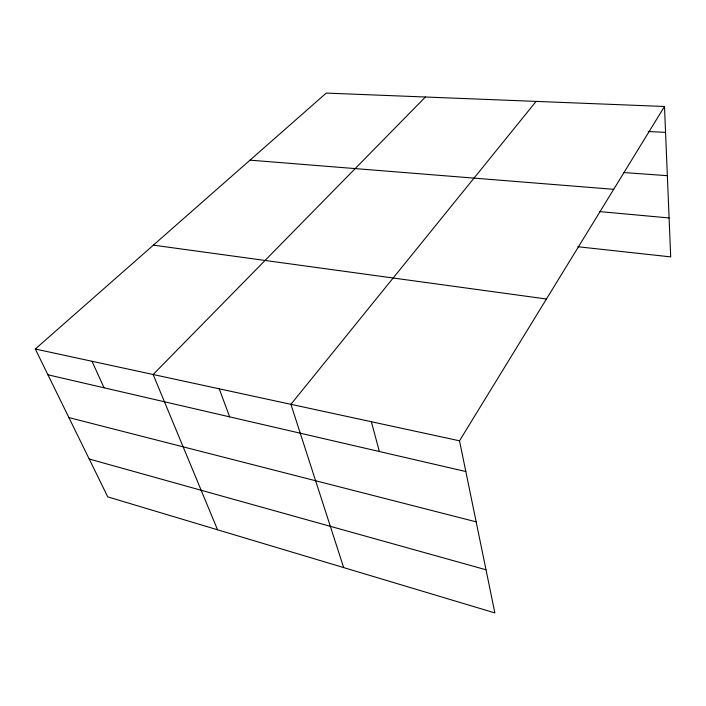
<?xml version="1.0" encoding="UTF-8"?>
<svg xmlns="http://www.w3.org/2000/svg" width="706" height="706" viewBox="0 0 706 706"><rect width="100%" height="100%" fill="white"/><g stroke="black" fill="none" stroke-linecap="round" stroke-linejoin="round"><path stroke-width="1.06" d="M459.509 440.8L664.496 106.482L326.251 93.086L35.3 349.011L107.753 496.874L494.871 612.914L459.509 440.8L35.3 349.011M536.11 101.399L290.916 404.317L343.663 567.589M425.409 97.013L153.149 374.515L217.545 529.782M648.179 131.493L665.564 132.393M623.495 172.529L667.346 175.679M249.995 160.156L613.708 189.323M599.5 211.588L669.094 217.951M577.764 246.721L670.7 256.896L664.496 106.482M153.379 245.15L546.453 299.009M47.937 374.798L465.828 471.537M68.906 417.59L476.162 521.849M89.203 459.015L486.01 569.777M92.018 361.287L104.056 387.788M219.239 388.812L229.653 416.867M371.374 421.729L379.351 451.513"/></g></svg>
